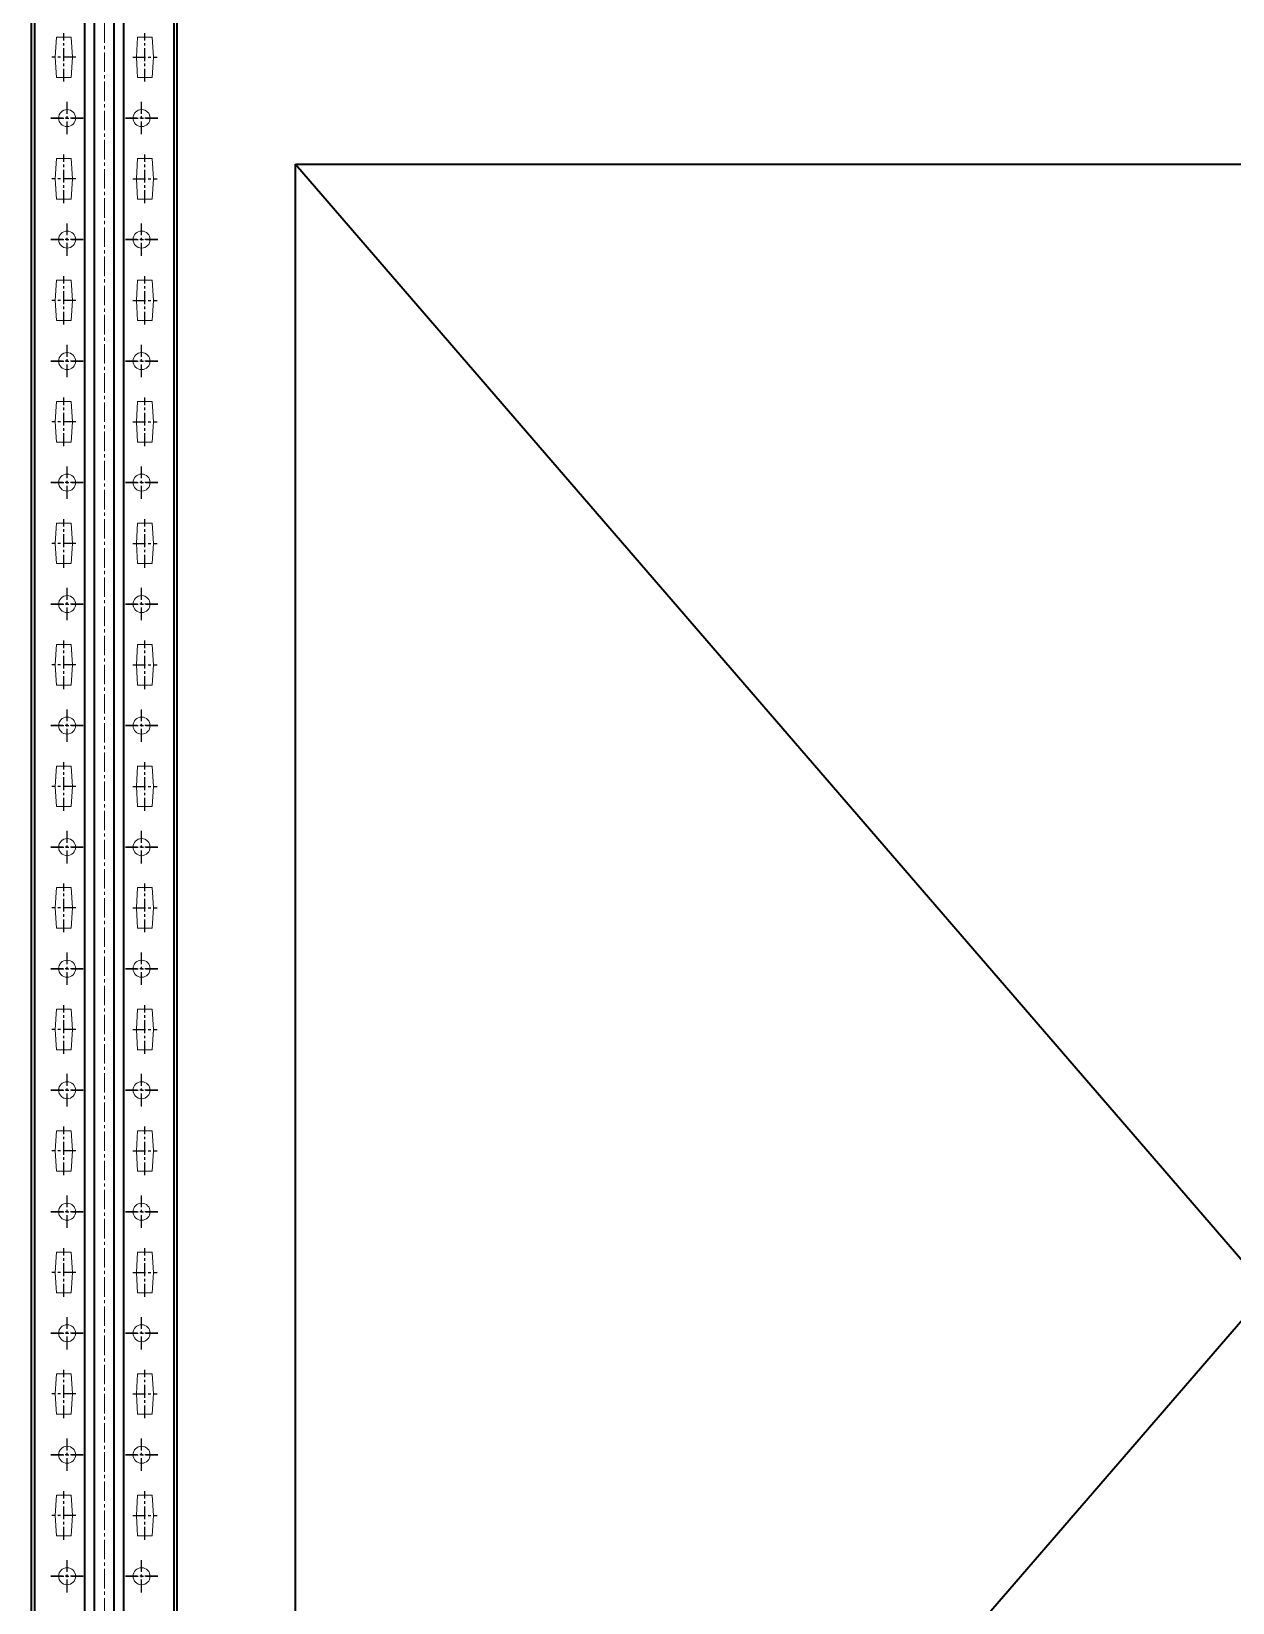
# Model space of a CAD drawing. Header units: millimetres. Extents: x 2509 to 128734, y 2492 to 91667.
# Drawn here: x 113044 to 113785, y 41598 to 42568 of the extents above; entities that cross this region are included whole.
import ezdxf

# ---------------------------------------------------------------- set-up
doc = ezdxf.new("R2010")
doc.units = ezdxf.units.MM
doc.linetypes.add('CENTER', pattern=[50.8, 31.75, -6.35, 6.35, -6.35])
doc.linetypes.add('点画线', pattern=[18, 12, -2, 2, -2])
for name, color, linetype, lineweight in [('SR-货架', 7, 'Continuous', 35), ('SR-货物', 7, 'Continuous', 35), ('中心线层', 1, '点画线', 18), ('粗实线1', 3, 'Continuous', 35), ('细实线', 4, 'Continuous', 18)]:
    doc.layers.add(name, color=color, linetype=linetype, lineweight=lineweight)
doc.layers.add('中心线', color=1, linetype='CENTER')

# ---------------------------------------------------------------- blocks, each defined once
blk = doc.blocks.new('A$C1E2A5594')
at = {"layer": '中心线', "ltscale": 0.25}
for p, q in [((10, 0), (10, 20)), ((20, 10), (0, 10))]:
    blk.add_line(p, q, dxfattribs=at)
blk = doc.blocks.new('*U265')
at = {"layer": '中心线', "ltscale": 0.25}
for p, q in [((5937763.44, -1006845.08), (5937763.44, -1006815.08)), ((5937763.44, -1006845.08), (5937763.44, -1006815.08)), ((5937813.44, -1006845.08), (5937813.44, -1006815.08)), ((5937813.44, -1006845.08), (5937813.44, -1006815.08)), ((5937770.94, -1006830.08), (5937755.94, -1006830.08)), ((5937770.94, -1006830.08), (5937755.94, -1006830.08)), ((5937805.94, -1006830.08), (5937820.94, -1006830.08)), ((5937805.94, -1006830.08), (5937820.94, -1006830.08)), ((5937763.44, -1006920.08), (5937763.44, -1006890.08)), ((5937763.44, -1006920.08), (5937763.44, -1006890.08)), ((5937813.44, -1006920.08), (5937813.44, -1006890.08)), ((5937813.44, -1006920.08), (5937813.44, -1006890.08)), ((5937770.94, -1006905.08), (5937755.94, -1006905.08)), ((5937770.94, -1006905.08), (5937755.94, -1006905.08)), ((5937805.94, -1006905.08), (5937820.94, -1006905.08)), ((5937805.94, -1006905.08), (5937820.94, -1006905.08)), ((5937763.44, -1006995.08), (5937763.44, -1006965.08)), ((5937763.44, -1006995.08), (5937763.44, -1006965.08)), ((5937813.44, -1006995.08), (5937813.44, -1006965.08)), ((5937813.44, -1006995.08), (5937813.44, -1006965.08)), ((5937770.94, -1006980.08), (5937755.94, -1006980.08)), ((5937770.94, -1006980.08), (5937755.94, -1006980.08)), ((5937805.94, -1006980.08), (5937820.94, -1006980.08)), ((5937805.94, -1006980.08), (5937820.94, -1006980.08)), ((5937763.44, -1007070.08), (5937763.44, -1007040.08)), ((5937763.44, -1007070.08), (5937763.44, -1007040.08)), ((5937813.44, -1007070.08), (5937813.44, -1007040.08)), ((5937813.44, -1007070.08), (5937813.44, -1007040.08)), ((5937770.94, -1007055.08), (5937755.94, -1007055.08)), ((5937770.94, -1007055.08), (5937755.94, -1007055.08)), ((5937805.94, -1007055.08), (5937820.94, -1007055.08)), ((5937805.94, -1007055.08), (5937820.94, -1007055.08)), ((5937763.44, -1007145.08), (5937763.44, -1007115.08)), ((5937763.44, -1007145.08), (5937763.44, -1007115.08)), ((5937813.44, -1007145.08), (5937813.44, -1007115.08)), ((5937813.44, -1007145.08), (5937813.44, -1007115.08)), ((5937770.94, -1007130.08), (5937755.94, -1007130.08)), ((5937770.94, -1007130.08), (5937755.94, -1007130.08)), ((5937805.94, -1007130.08), (5937820.94, -1007130.08)), ((5937805.94, -1007130.08), (5937820.94, -1007130.08)), ((5937763.44, -1007220.08), (5937763.44, -1007190.08)), ((5937763.44, -1007220.08), (5937763.44, -1007190.08)), ((5937813.44, -1007220.08), (5937813.44, -1007190.08)), ((5937813.44, -1007220.08), (5937813.44, -1007190.08)), ((5937770.94, -1007205.08), (5937755.94, -1007205.08)), ((5937770.94, -1007205.08), (5937755.94, -1007205.08)), ((5937805.94, -1007205.08), (5937820.94, -1007205.08)), ((5937805.94, -1007205.08), (5937820.94, -1007205.08)), ((5937763.44, -1007295.08), (5937763.44, -1007265.08)), ((5937763.44, -1007295.08), (5937763.44, -1007265.08)), ((5937813.44, -1007295.08), (5937813.44, -1007265.08)), ((5937813.44, -1007295.08), (5937813.44, -1007265.08)), ((5937770.94, -1007280.08), (5937755.94, -1007280.08)), ((5937770.94, -1007280.08), (5937755.94, -1007280.08)), ((5937805.94, -1007280.08), (5937820.94, -1007280.08)), ((5937805.94, -1007280.08), (5937820.94, -1007280.08)), ((5937763.44, -1007370.08), (5937763.44, -1007340.08)), ((5937763.44, -1007370.08), (5937763.44, -1007340.08)), ((5937813.44, -1007370.08), (5937813.44, -1007340.08)), ((5937813.44, -1007370.08), (5937813.44, -1007340.08)), ((5937770.94, -1007355.08), (5937755.94, -1007355.08)), ((5937770.94, -1007355.08), (5937755.94, -1007355.08)), ((5937805.94, -1007355.08), (5937820.94, -1007355.08)), ((5937805.94, -1007355.08), (5937820.94, -1007355.08)), ((5937763.44, -1007445.08), (5937763.44, -1007415.08)), ((5937763.44, -1007445.08), (5937763.44, -1007415.08)), ((5937813.44, -1007445.08), (5937813.44, -1007415.08)), ((5937813.44, -1007445.08), (5937813.44, -1007415.08)), ((5937770.94, -1007430.08), (5937755.94, -1007430.08)), ((5937770.94, -1007430.08), (5937755.94, -1007430.08)), ((5937805.94, -1007430.08), (5937820.94, -1007430.08)), ((5937805.94, -1007430.08), (5937820.94, -1007430.08)), ((5937763.44, -1007520.08), (5937763.44, -1007490.08)), ((5937763.44, -1007520.08), (5937763.44, -1007490.08)), ((5937813.44, -1007520.08), (5937813.44, -1007490.08)), ((5937813.44, -1007520.08), (5937813.44, -1007490.08)), ((5937770.94, -1007505.08), (5937755.94, -1007505.08)), ((5937770.94, -1007505.08), (5937755.94, -1007505.08)), ((5937805.94, -1007505.08), (5937820.94, -1007505.08)), ((5937805.94, -1007505.08), (5937820.94, -1007505.08)), ((5937763.44, -1007595.08), (5937763.44, -1007565.08)), ((5937763.44, -1007595.08), (5937763.44, -1007565.08)), ((5937813.44, -1007595.08), (5937813.44, -1007565.08)), ((5937813.44, -1007595.08), (5937813.44, -1007565.08)), ((5937770.94, -1007580.08), (5937755.94, -1007580.08)), ((5937770.94, -1007580.08), (5937755.94, -1007580.08)), ((5937805.94, -1007580.08), (5937820.94, -1007580.08)), ((5937805.94, -1007580.08), (5937820.94, -1007580.08)), ((5937763.44, -1007670.08), (5937763.44, -1007640.08)), ((5937763.44, -1007670.08), (5937763.44, -1007640.08)), ((5937813.44, -1007670.08), (5937813.44, -1007640.08)), ((5937813.44, -1007670.08), (5937813.44, -1007640.08)), ((5937770.94, -1007655.08), (5937755.94, -1007655.08)), ((5937770.94, -1007655.08), (5937755.94, -1007655.08)), ((5937805.94, -1007655.08), (5937820.94, -1007655.08)), ((5937805.94, -1007655.08), (5937820.94, -1007655.08)), ((5937763.44, -1007745.08), (5937763.44, -1007715.08)), ((5937763.44, -1007745.08), (5937763.44, -1007715.08)), ((5937813.44, -1007745.08), (5937813.44, -1007715.08)), ((5937813.44, -1007745.08), (5937813.44, -1007715.08)), ((5937770.94, -1007730.08), (5937755.94, -1007730.08)), ((5937770.94, -1007730.08), (5937755.94, -1007730.08)), ((5937805.94, -1007730.08), (5937820.94, -1007730.08)), ((5937805.94, -1007730.08), (5937820.94, -1007730.08))]:
    blk.add_line(p, q, dxfattribs=at)
at = {"layer": '中心线层'}
blk.add_line((5937788.44, -1009107.08), (5937788.44, -1004353.73), dxfattribs=at)
at = {"layer": '粗实线1'}
for p, q in [((5937743.44, -1008982.58), (5937743.44, -1004353.73)), ((5937745.44, -1008982.58), (5937745.44, -1004353.73)), ((5937776.44, -1008982.58), (5937776.44, -1004353.73)), ((5937776.44, -1008982.58), (5937776.44, -1004353.73)), ((5937782.44, -1008982.58), (5937782.44, -1004353.73)), ((5937782.44, -1008982.58), (5937782.44, -1004353.73)), ((5937794.44, -1008982.58), (5937794.44, -1004353.73)), ((5937794.44, -1008982.58), (5937794.44, -1004353.73)), ((5937800.44, -1008982.58), (5937800.44, -1004353.73)), ((5937800.44, -1008982.58), (5937800.44, -1004353.73)), ((5937831.44, -1008982.58), (5937831.44, -1004353.73)), ((5937833.44, -1008982.58), (5937833.44, -1004353.73))]:
    blk.add_line(p, q, dxfattribs=at)
at = {"layer": '细实线', "linetype": 'Continuous', "lineweight": 0}
for p, q in [((5937758.94, -1006817.58), (5937758.19, -1006830.08)), ((5937758.19, -1006830.08), (5937758.94, -1006817.58)), ((5937758.94, -1006817.58), (5937767.94, -1006817.58)), ((5937767.94, -1006817.58), (5937758.94, -1006817.58)), ((5937768.69, -1006830.08), (5937767.94, -1006817.58)), ((5937767.94, -1006817.58), (5937768.69, -1006830.08)), ((5937808.94, -1006817.58), (5937808.19, -1006830.08)), ((5937808.19, -1006830.08), (5937808.94, -1006817.58)), ((5937808.94, -1006817.58), (5937817.94, -1006817.58)), ((5937817.94, -1006817.58), (5937808.94, -1006817.58)), ((5937818.69, -1006830.08), (5937817.94, -1006817.58)), ((5937817.94, -1006817.58), (5937818.69, -1006830.08)), ((5937758.19, -1006830.08), (5937758.94, -1006842.58)), ((5937758.94, -1006842.58), (5937758.19, -1006830.08)), ((5937767.94, -1006842.58), (5937768.69, -1006830.08)), ((5937768.69, -1006830.08), (5937767.94, -1006842.58)), ((5937808.19, -1006830.08), (5937808.94, -1006842.58)), ((5937808.94, -1006842.58), (5937808.19, -1006830.08)), ((5937817.94, -1006842.58), (5937818.69, -1006830.08)), ((5937818.69, -1006830.08), (5937817.94, -1006842.58)), ((5937758.94, -1006842.58), (5937767.94, -1006842.58)), ((5937767.94, -1006842.58), (5937758.94, -1006842.58)), ((5937808.94, -1006842.58), (5937817.94, -1006842.58)), ((5937817.94, -1006842.58), (5937808.94, -1006842.58)), ((5937758.94, -1006892.58), (5937758.19, -1006905.08)), ((5937758.19, -1006905.08), (5937758.94, -1006892.58)), ((5937758.94, -1006892.58), (5937767.94, -1006892.58)), ((5937767.94, -1006892.58), (5937758.94, -1006892.58)), ((5937768.69, -1006905.08), (5937767.94, -1006892.58)), ((5937767.94, -1006892.58), (5937768.69, -1006905.08)), ((5937808.94, -1006892.58), (5937808.19, -1006905.08)), ((5937808.19, -1006905.08), (5937808.94, -1006892.58)), ((5937808.94, -1006892.58), (5937817.94, -1006892.58)), ((5937817.94, -1006892.58), (5937808.94, -1006892.58)), ((5937818.69, -1006905.08), (5937817.94, -1006892.58)), ((5937817.94, -1006892.58), (5937818.69, -1006905.08)), ((5937758.19, -1006905.08), (5937758.94, -1006917.58)), ((5937758.94, -1006917.58), (5937758.19, -1006905.08)), ((5937767.94, -1006917.58), (5937768.69, -1006905.08)), ((5937768.69, -1006905.08), (5937767.94, -1006917.58)), ((5937808.19, -1006905.08), (5937808.94, -1006917.58)), ((5937808.94, -1006917.58), (5937808.19, -1006905.08)), ((5937817.94, -1006917.58), (5937818.69, -1006905.08)), ((5937818.69, -1006905.08), (5937817.94, -1006917.58)), ((5937758.94, -1006917.58), (5937767.94, -1006917.58)), ((5937767.94, -1006917.58), (5937758.94, -1006917.58)), ((5937808.94, -1006917.58), (5937817.94, -1006917.58)), ((5937817.94, -1006917.58), (5937808.94, -1006917.58)), ((5937758.94, -1006967.58), (5937758.19, -1006980.08)), ((5937758.19, -1006980.08), (5937758.94, -1006967.58)), ((5937758.94, -1006967.58), (5937767.94, -1006967.58)), ((5937767.94, -1006967.58), (5937758.94, -1006967.58)), ((5937768.69, -1006980.08), (5937767.94, -1006967.58)), ((5937767.94, -1006967.58), (5937768.69, -1006980.08)), ((5937808.94, -1006967.58), (5937808.19, -1006980.08)), ((5937808.19, -1006980.08), (5937808.94, -1006967.58)), ((5937808.94, -1006967.58), (5937817.94, -1006967.58)), ((5937817.94, -1006967.58), (5937808.94, -1006967.58)), ((5937818.69, -1006980.08), (5937817.94, -1006967.58)), ((5937817.94, -1006967.58), (5937818.69, -1006980.08)), ((5937758.19, -1006980.08), (5937758.94, -1006992.58)), ((5937758.94, -1006992.58), (5937758.19, -1006980.08)), ((5937767.94, -1006992.58), (5937768.69, -1006980.08)), ((5937768.69, -1006980.08), (5937767.94, -1006992.58)), ((5937808.19, -1006980.08), (5937808.94, -1006992.58)), ((5937808.94, -1006992.58), (5937808.19, -1006980.08)), ((5937817.94, -1006992.58), (5937818.69, -1006980.08)), ((5937818.69, -1006980.08), (5937817.94, -1006992.58)), ((5937758.94, -1006992.58), (5937767.94, -1006992.58)), ((5937767.94, -1006992.58), (5937758.94, -1006992.58)), ((5937808.94, -1006992.58), (5937817.94, -1006992.58)), ((5937817.94, -1006992.58), (5937808.94, -1006992.58)), ((5937758.94, -1007042.58), (5937758.19, -1007055.08)), ((5937758.19, -1007055.08), (5937758.94, -1007042.58)), ((5937758.94, -1007042.58), (5937767.94, -1007042.58)), ((5937767.94, -1007042.58), (5937758.94, -1007042.58)), ((5937768.69, -1007055.08), (5937767.94, -1007042.58)), ((5937767.94, -1007042.58), (5937768.69, -1007055.08)), ((5937808.94, -1007042.58), (5937808.19, -1007055.08)), ((5937808.19, -1007055.08), (5937808.94, -1007042.58)), ((5937808.94, -1007042.58), (5937817.94, -1007042.58)), ((5937817.94, -1007042.58), (5937808.94, -1007042.58)), ((5937818.69, -1007055.08), (5937817.94, -1007042.58)), ((5937817.94, -1007042.58), (5937818.69, -1007055.08)), ((5937758.19, -1007055.08), (5937758.94, -1007067.58)), ((5937758.94, -1007067.58), (5937758.19, -1007055.08)), ((5937767.94, -1007067.58), (5937768.69, -1007055.08)), ((5937768.69, -1007055.08), (5937767.94, -1007067.58)), ((5937808.19, -1007055.08), (5937808.94, -1007067.58)), ((5937808.94, -1007067.58), (5937808.19, -1007055.08)), ((5937817.94, -1007067.58), (5937818.69, -1007055.08)), ((5937818.69, -1007055.08), (5937817.94, -1007067.58)), ((5937758.94, -1007067.58), (5937767.94, -1007067.58)), ((5937767.94, -1007067.58), (5937758.94, -1007067.58)), ((5937808.94, -1007067.58), (5937817.94, -1007067.58)), ((5937817.94, -1007067.58), (5937808.94, -1007067.58)), ((5937758.94, -1007117.58), (5937758.19, -1007130.08)), ((5937758.19, -1007130.08), (5937758.94, -1007117.58)), ((5937758.94, -1007117.58), (5937767.94, -1007117.58)), ((5937767.94, -1007117.58), (5937758.94, -1007117.58)), ((5937768.69, -1007130.08), (5937767.94, -1007117.58)), ((5937767.94, -1007117.58), (5937768.69, -1007130.08)), ((5937808.94, -1007117.58), (5937808.19, -1007130.08)), ((5937808.19, -1007130.08), (5937808.94, -1007117.58)), ((5937808.94, -1007117.58), (5937817.94, -1007117.58)), ((5937817.94, -1007117.58), (5937808.94, -1007117.58)), ((5937818.69, -1007130.08), (5937817.94, -1007117.58)), ((5937817.94, -1007117.58), (5937818.69, -1007130.08)), ((5937758.19, -1007130.08), (5937758.94, -1007142.58)), ((5937758.94, -1007142.58), (5937758.19, -1007130.08)), ((5937767.94, -1007142.58), (5937768.69, -1007130.08)), ((5937768.69, -1007130.08), (5937767.94, -1007142.58)), ((5937808.19, -1007130.08), (5937808.94, -1007142.58)), ((5937808.94, -1007142.58), (5937808.19, -1007130.08)), ((5937817.94, -1007142.58), (5937818.69, -1007130.08)), ((5937818.69, -1007130.08), (5937817.94, -1007142.58)), ((5937758.94, -1007142.58), (5937767.94, -1007142.58)), ((5937767.94, -1007142.58), (5937758.94, -1007142.58)), ((5937808.94, -1007142.58), (5937817.94, -1007142.58)), ((5937817.94, -1007142.58), (5937808.94, -1007142.58)), ((5937758.94, -1007192.58), (5937758.19, -1007205.08)), ((5937758.19, -1007205.08), (5937758.94, -1007192.58)), ((5937758.94, -1007192.58), (5937767.94, -1007192.58)), ((5937767.94, -1007192.58), (5937758.94, -1007192.58)), ((5937768.69, -1007205.08), (5937767.94, -1007192.58)), ((5937767.94, -1007192.58), (5937768.69, -1007205.08)), ((5937808.94, -1007192.58), (5937808.19, -1007205.08)), ((5937808.19, -1007205.08), (5937808.94, -1007192.58)), ((5937808.94, -1007192.58), (5937817.94, -1007192.58)), ((5937817.94, -1007192.58), (5937808.94, -1007192.58)), ((5937818.69, -1007205.08), (5937817.94, -1007192.58)), ((5937817.94, -1007192.58), (5937818.69, -1007205.08)), ((5937758.19, -1007205.08), (5937758.94, -1007217.58)), ((5937758.94, -1007217.58), (5937758.19, -1007205.08)), ((5937767.94, -1007217.58), (5937768.69, -1007205.08)), ((5937768.69, -1007205.08), (5937767.94, -1007217.58)), ((5937808.19, -1007205.08), (5937808.94, -1007217.58)), ((5937808.94, -1007217.58), (5937808.19, -1007205.08)), ((5937817.94, -1007217.58), (5937818.69, -1007205.08)), ((5937818.69, -1007205.08), (5937817.94, -1007217.58)), ((5937758.94, -1007217.58), (5937767.94, -1007217.58)), ((5937767.94, -1007217.58), (5937758.94, -1007217.58)), ((5937808.94, -1007217.58), (5937817.94, -1007217.58)), ((5937817.94, -1007217.58), (5937808.94, -1007217.58)), ((5937758.94, -1007267.58), (5937758.19, -1007280.08)), ((5937758.19, -1007280.08), (5937758.94, -1007267.58)), ((5937758.94, -1007267.58), (5937767.94, -1007267.58)), ((5937767.94, -1007267.58), (5937758.94, -1007267.58)), ((5937768.69, -1007280.08), (5937767.94, -1007267.58)), ((5937767.94, -1007267.58), (5937768.69, -1007280.08)), ((5937808.94, -1007267.58), (5937808.19, -1007280.08)), ((5937808.19, -1007280.08), (5937808.94, -1007267.58)), ((5937808.94, -1007267.58), (5937817.94, -1007267.58)), ((5937817.94, -1007267.58), (5937808.94, -1007267.58)), ((5937818.69, -1007280.08), (5937817.94, -1007267.58)), ((5937817.94, -1007267.58), (5937818.69, -1007280.08)), ((5937758.19, -1007280.08), (5937758.94, -1007292.58)), ((5937758.94, -1007292.58), (5937758.19, -1007280.08)), ((5937767.94, -1007292.58), (5937768.69, -1007280.08)), ((5937768.69, -1007280.08), (5937767.94, -1007292.58)), ((5937808.19, -1007280.08), (5937808.94, -1007292.58)), ((5937808.94, -1007292.58), (5937808.19, -1007280.08)), ((5937817.94, -1007292.58), (5937818.69, -1007280.08)), ((5937818.69, -1007280.08), (5937817.94, -1007292.58)), ((5937758.94, -1007292.58), (5937767.94, -1007292.58)), ((5937767.94, -1007292.58), (5937758.94, -1007292.58)), ((5937808.94, -1007292.58), (5937817.94, -1007292.58)), ((5937817.94, -1007292.58), (5937808.94, -1007292.58)), ((5937758.94, -1007342.58), (5937758.19, -1007355.08)), ((5937758.19, -1007355.08), (5937758.94, -1007342.58)), ((5937758.94, -1007342.58), (5937767.94, -1007342.58)), ((5937767.94, -1007342.58), (5937758.94, -1007342.58)), ((5937768.69, -1007355.08), (5937767.94, -1007342.58)), ((5937767.94, -1007342.58), (5937768.69, -1007355.08)), ((5937808.94, -1007342.58), (5937808.19, -1007355.08)), ((5937808.19, -1007355.08), (5937808.94, -1007342.58)), ((5937808.94, -1007342.58), (5937817.94, -1007342.58)), ((5937817.94, -1007342.58), (5937808.94, -1007342.58)), ((5937818.69, -1007355.08), (5937817.94, -1007342.58)), ((5937817.94, -1007342.58), (5937818.69, -1007355.08)), ((5937758.19, -1007355.08), (5937758.94, -1007367.58)), ((5937758.94, -1007367.58), (5937758.19, -1007355.08)), ((5937767.94, -1007367.58), (5937768.69, -1007355.08)), ((5937768.69, -1007355.08), (5937767.94, -1007367.58)), ((5937808.19, -1007355.08), (5937808.94, -1007367.58)), ((5937808.94, -1007367.58), (5937808.19, -1007355.08)), ((5937817.94, -1007367.58), (5937818.69, -1007355.08)), ((5937818.69, -1007355.08), (5937817.94, -1007367.58)), ((5937758.94, -1007367.58), (5937767.94, -1007367.58)), ((5937767.94, -1007367.58), (5937758.94, -1007367.58)), ((5937808.94, -1007367.58), (5937817.94, -1007367.58)), ((5937817.94, -1007367.58), (5937808.94, -1007367.58)), ((5937758.94, -1007417.58), (5937758.19, -1007430.08)), ((5937758.19, -1007430.08), (5937758.94, -1007417.58)), ((5937758.94, -1007417.58), (5937767.94, -1007417.58)), ((5937767.94, -1007417.58), (5937758.94, -1007417.58)), ((5937768.69, -1007430.08), (5937767.94, -1007417.58)), ((5937767.94, -1007417.58), (5937768.69, -1007430.08)), ((5937808.94, -1007417.58), (5937808.19, -1007430.08)), ((5937808.19, -1007430.08), (5937808.94, -1007417.58)), ((5937808.94, -1007417.58), (5937817.94, -1007417.58)), ((5937817.94, -1007417.58), (5937808.94, -1007417.58)), ((5937818.69, -1007430.08), (5937817.94, -1007417.58)), ((5937817.94, -1007417.58), (5937818.69, -1007430.08)), ((5937758.19, -1007430.08), (5937758.94, -1007442.58)), ((5937758.94, -1007442.58), (5937758.19, -1007430.08)), ((5937767.94, -1007442.58), (5937768.69, -1007430.08)), ((5937768.69, -1007430.08), (5937767.94, -1007442.58)), ((5937808.19, -1007430.08), (5937808.94, -1007442.58)), ((5937808.94, -1007442.58), (5937808.19, -1007430.08)), ((5937817.94, -1007442.58), (5937818.69, -1007430.08)), ((5937818.69, -1007430.08), (5937817.94, -1007442.58)), ((5937758.94, -1007442.58), (5937767.94, -1007442.58)), ((5937767.94, -1007442.58), (5937758.94, -1007442.58)), ((5937808.94, -1007442.58), (5937817.94, -1007442.58)), ((5937817.94, -1007442.58), (5937808.94, -1007442.58)), ((5937758.94, -1007492.58), (5937758.19, -1007505.08)), ((5937758.19, -1007505.08), (5937758.94, -1007492.58)), ((5937758.94, -1007492.58), (5937767.94, -1007492.58)), ((5937767.94, -1007492.58), (5937758.94, -1007492.58)), ((5937768.69, -1007505.08), (5937767.94, -1007492.58)), ((5937767.94, -1007492.58), (5937768.69, -1007505.08)), ((5937808.94, -1007492.58), (5937808.19, -1007505.08)), ((5937808.19, -1007505.08), (5937808.94, -1007492.58)), ((5937808.94, -1007492.58), (5937817.94, -1007492.58)), ((5937817.94, -1007492.58), (5937808.94, -1007492.58)), ((5937818.69, -1007505.08), (5937817.94, -1007492.58)), ((5937817.94, -1007492.58), (5937818.69, -1007505.08)), ((5937758.19, -1007505.08), (5937758.94, -1007517.58)), ((5937758.94, -1007517.58), (5937758.19, -1007505.08)), ((5937767.94, -1007517.58), (5937768.69, -1007505.08)), ((5937768.69, -1007505.08), (5937767.94, -1007517.58)), ((5937808.19, -1007505.08), (5937808.94, -1007517.58)), ((5937808.94, -1007517.58), (5937808.19, -1007505.08)), ((5937817.94, -1007517.58), (5937818.69, -1007505.08)), ((5937818.69, -1007505.08), (5937817.94, -1007517.58)), ((5937758.94, -1007517.58), (5937767.94, -1007517.58)), ((5937767.94, -1007517.58), (5937758.94, -1007517.58)), ((5937808.94, -1007517.58), (5937817.94, -1007517.58)), ((5937817.94, -1007517.58), (5937808.94, -1007517.58)), ((5937758.94, -1007567.58), (5937758.19, -1007580.08)), ((5937758.19, -1007580.08), (5937758.94, -1007567.58)), ((5937758.94, -1007567.58), (5937767.94, -1007567.58)), ((5937767.94, -1007567.58), (5937758.94, -1007567.58)), ((5937768.69, -1007580.08), (5937767.94, -1007567.58)), ((5937767.94, -1007567.58), (5937768.69, -1007580.08)), ((5937808.94, -1007567.58), (5937808.19, -1007580.08)), ((5937808.19, -1007580.08), (5937808.94, -1007567.58)), ((5937808.94, -1007567.58), (5937817.94, -1007567.58)), ((5937817.94, -1007567.58), (5937808.94, -1007567.58)), ((5937818.69, -1007580.08), (5937817.94, -1007567.58)), ((5937817.94, -1007567.58), (5937818.69, -1007580.08)), ((5937758.19, -1007580.08), (5937758.94, -1007592.58)), ((5937758.94, -1007592.58), (5937758.19, -1007580.08)), ((5937767.94, -1007592.58), (5937768.69, -1007580.08)), ((5937768.69, -1007580.08), (5937767.94, -1007592.58)), ((5937808.19, -1007580.08), (5937808.94, -1007592.58)), ((5937808.94, -1007592.58), (5937808.19, -1007580.08)), ((5937817.94, -1007592.58), (5937818.69, -1007580.08)), ((5937818.69, -1007580.08), (5937817.94, -1007592.58)), ((5937758.94, -1007592.58), (5937767.94, -1007592.58)), ((5937767.94, -1007592.58), (5937758.94, -1007592.58)), ((5937808.94, -1007592.58), (5937817.94, -1007592.58)), ((5937817.94, -1007592.58), (5937808.94, -1007592.58)), ((5937758.94, -1007642.58), (5937758.19, -1007655.08)), ((5937758.19, -1007655.08), (5937758.94, -1007642.58)), ((5937758.94, -1007642.58), (5937767.94, -1007642.58)), ((5937767.94, -1007642.58), (5937758.94, -1007642.58)), ((5937768.69, -1007655.08), (5937767.94, -1007642.58)), ((5937767.94, -1007642.58), (5937768.69, -1007655.08)), ((5937808.94, -1007642.58), (5937808.19, -1007655.08)), ((5937808.19, -1007655.08), (5937808.94, -1007642.58)), ((5937808.94, -1007642.58), (5937817.94, -1007642.58)), ((5937817.94, -1007642.58), (5937808.94, -1007642.58)), ((5937818.69, -1007655.08), (5937817.94, -1007642.58)), ((5937817.94, -1007642.58), (5937818.69, -1007655.08)), ((5937758.19, -1007655.08), (5937758.94, -1007667.58)), ((5937758.94, -1007667.58), (5937758.19, -1007655.08)), ((5937767.94, -1007667.58), (5937768.69, -1007655.08)), ((5937768.69, -1007655.08), (5937767.94, -1007667.58)), ((5937808.19, -1007655.08), (5937808.94, -1007667.58)), ((5937808.94, -1007667.58), (5937808.19, -1007655.08)), ((5937817.94, -1007667.58), (5937818.69, -1007655.08)), ((5937818.69, -1007655.08), (5937817.94, -1007667.58)), ((5937758.94, -1007667.58), (5937767.94, -1007667.58)), ((5937767.94, -1007667.58), (5937758.94, -1007667.58)), ((5937808.94, -1007667.58), (5937817.94, -1007667.58)), ((5937817.94, -1007667.58), (5937808.94, -1007667.58)), ((5937758.94, -1007717.58), (5937758.19, -1007730.08)), ((5937758.19, -1007730.08), (5937758.94, -1007717.58)), ((5937758.94, -1007717.58), (5937767.94, -1007717.58)), ((5937767.94, -1007717.58), (5937758.94, -1007717.58)), ((5937768.69, -1007730.08), (5937767.94, -1007717.58)), ((5937767.94, -1007717.58), (5937768.69, -1007730.08)), ((5937808.94, -1007717.58), (5937808.19, -1007730.08)), ((5937808.19, -1007730.08), (5937808.94, -1007717.58)), ((5937808.94, -1007717.58), (5937817.94, -1007717.58)), ((5937817.94, -1007717.58), (5937808.94, -1007717.58)), ((5937818.69, -1007730.08), (5937817.94, -1007717.58)), ((5937817.94, -1007717.58), (5937818.69, -1007730.08)), ((5937758.19, -1007730.08), (5937758.94, -1007742.58)), ((5937758.94, -1007742.58), (5937758.19, -1007730.08)), ((5937767.94, -1007742.58), (5937768.69, -1007730.08)), ((5937768.69, -1007730.08), (5937767.94, -1007742.58)), ((5937808.19, -1007730.08), (5937808.94, -1007742.58)), ((5937808.94, -1007742.58), (5937808.19, -1007730.08)), ((5937817.94, -1007742.58), (5937818.69, -1007730.08)), ((5937818.69, -1007730.08), (5937817.94, -1007742.58)), ((5937758.94, -1007742.58), (5937767.94, -1007742.58)), ((5937767.94, -1007742.58), (5937758.94, -1007742.58)), ((5937808.94, -1007742.58), (5937817.94, -1007742.58)), ((5937817.94, -1007742.58), (5937808.94, -1007742.58))]:
    blk.add_line(p, q, dxfattribs=at)
for centre in [(5937765.44, -1006867.58), (5937765.44, -1006867.58), (5937811.44, -1006867.58), (5937811.44, -1006867.58), (5937765.44, -1006942.58), (5937765.44, -1006942.58), (5937811.44, -1006942.58), (5937811.44, -1006942.58), (5937765.44, -1007017.58), (5937765.44, -1007017.58), (5937811.44, -1007017.58), (5937811.44, -1007017.58), (5937765.44, -1007092.58), (5937765.44, -1007092.58), (5937811.44, -1007092.58), (5937811.44, -1007092.58), (5937765.44, -1007167.58), (5937765.44, -1007167.58), (5937811.44, -1007167.58), (5937811.44, -1007167.58), (5937765.44, -1007242.58), (5937765.44, -1007242.58), (5937811.44, -1007242.58), (5937811.44, -1007242.58), (5937765.44, -1007317.58), (5937765.44, -1007317.58), (5937811.44, -1007317.58), (5937811.44, -1007317.58), (5937765.44, -1007392.58), (5937765.44, -1007392.58), (5937811.44, -1007392.58), (5937811.44, -1007392.58), (5937765.44, -1007467.58), (5937765.44, -1007467.58), (5937811.44, -1007467.58), (5937811.44, -1007467.58), (5937765.44, -1007542.58), (5937765.44, -1007542.58), (5937811.44, -1007542.58), (5937811.44, -1007542.58), (5937765.44, -1007617.58), (5937765.44, -1007617.58), (5937811.44, -1007617.58), (5937811.44, -1007617.58), (5937765.44, -1007692.58), (5937765.44, -1007692.58), (5937811.44, -1007692.58), (5937811.44, -1007692.58), (5937765.44, -1007767.58), (5937765.44, -1007767.58), (5937811.44, -1007767.58), (5937811.44, -1007767.58)]:
    blk.add_circle(centre, 5.25, dxfattribs=at)
at = {"layer": '粗实线1', "xscale": -1, "zscale": -1, "rotation": 90}
for p in [(5937775.44, -1006857.58), (5937821.44, -1006857.58), (5937775.44, -1006932.58), (5937821.44, -1006932.58), (5937775.44, -1007007.58), (5937821.44, -1007007.58), (5937775.44, -1007082.58), (5937821.44, -1007082.58), (5937775.44, -1007157.58), (5937821.44, -1007157.58), (5937775.44, -1007232.58), (5937821.44, -1007232.58), (5937775.44, -1007307.58), (5937821.44, -1007307.58), (5937775.44, -1007382.58), (5937821.44, -1007382.58), (5937775.44, -1007457.58), (5937821.44, -1007457.58), (5937775.44, -1007532.58), (5937821.44, -1007532.58), (5937775.44, -1007607.58), (5937821.44, -1007607.58), (5937775.44, -1007682.58), (5937821.44, -1007682.58), (5937775.44, -1007757.58), (5937821.44, -1007757.58)]:
    blk.add_blockref('A$C1E2A5594', p, dxfattribs=at)
at = {"layer": '粗实线1', "rotation": 270}
for p in [(5937755.44, -1006857.58), (5937801.44, -1006857.58), (5937755.44, -1006932.58), (5937801.44, -1006932.58), (5937755.44, -1007007.58), (5937801.44, -1007007.58), (5937755.44, -1007082.58), (5937801.44, -1007082.58), (5937755.44, -1007157.58), (5937801.44, -1007157.58), (5937755.44, -1007232.58), (5937801.44, -1007232.58), (5937755.44, -1007307.58), (5937801.44, -1007307.58), (5937755.44, -1007382.58), (5937801.44, -1007382.58), (5937755.44, -1007457.58), (5937801.44, -1007457.58), (5937755.44, -1007532.58), (5937801.44, -1007532.58), (5937755.44, -1007607.58), (5937801.44, -1007607.58), (5937755.44, -1007682.58), (5937801.44, -1007682.58), (5937755.44, -1007757.58), (5937801.44, -1007757.58)]:
    blk.add_blockref('A$C1E2A5594', p, dxfattribs=at)
blk = doc.blocks.new('货物-主立面图')
at = {"layer": 'SR-货物', "color": 6}
for p, q in [((35745.73, -86599.17), (36945.73, -87989.17)), ((36945.73, -86599.17), (35745.73, -87989.17))]:
    blk.add_line(p, q, dxfattribs=at)
blk.add_lwpolyline([(35745.73, -86599.17), (36945.73, -86599.17), (36945.73, -87989.17), (35745.73, -87989.17)], close=True, dxfattribs=at)

msp = doc.modelspace()

# ---------------------------------------------------------------- block references
at = {"layer": 'SR-货架', "color": 3, "lineweight": 0}
msp.add_blockref('*U265', (-5824699.697, 1049382.024), dxfattribs=at)
at = {"layer": 'SR-货物', "lineweight": 9}
msp.add_blockref('货物-主立面图', (77460.939, 129085.069), dxfattribs=at)

doc.saveas('drawing.dxf')
